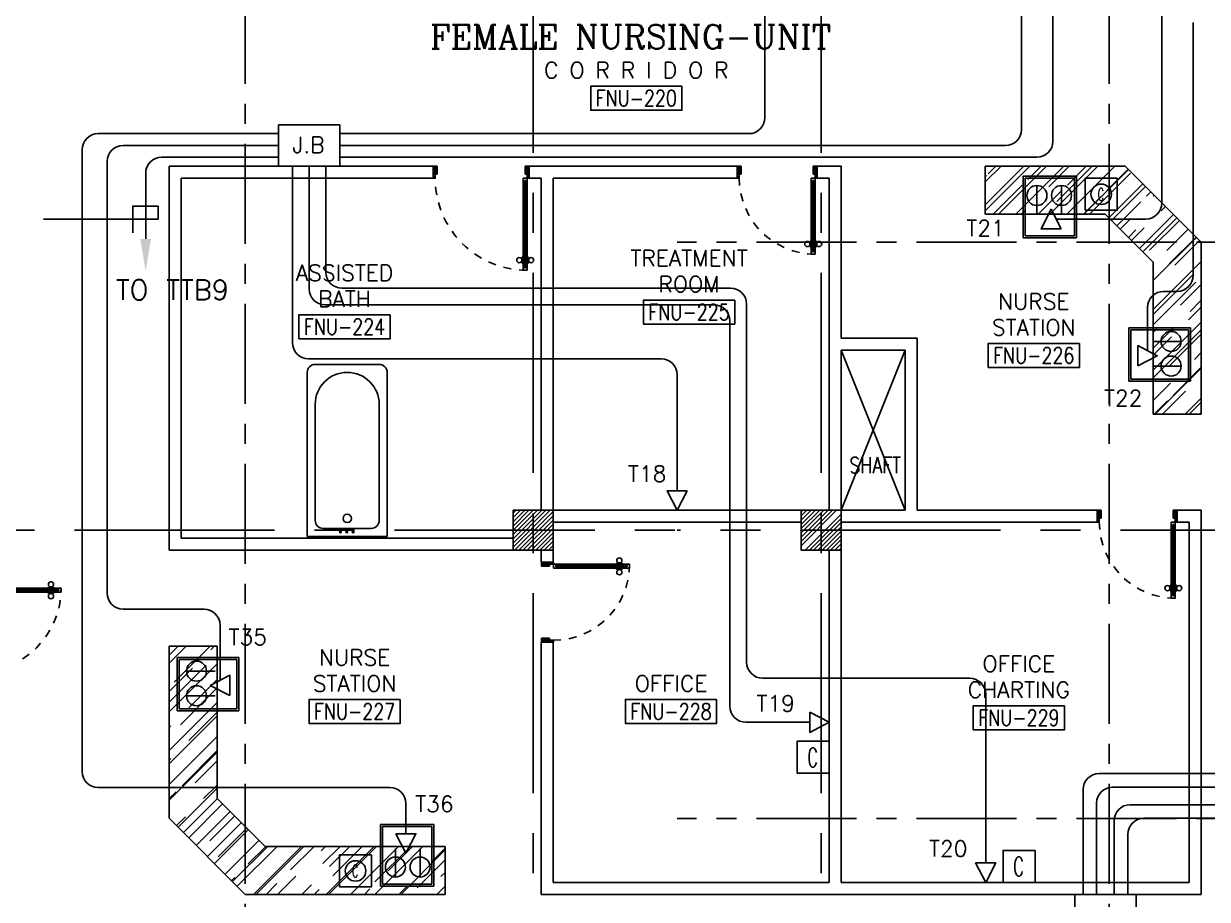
# Model space of a CAD drawing. Extents: x -0.3 to 92.6, y -1.1 to 78.4.
# Drawn here: x 15.71 to 30.51, y 45.56 to 56.5 of the extents above; entities that cross this region are included whole.
import ezdxf
from ezdxf.enums import TextEntityAlignment as Align

# ---------------------------------------------------------------- set-up
doc = ezdxf.new("R2010")
doc.units = 0
doc.header["$MEASUREMENT"] = 0
for name, pattern in [('CENTER', [2, 1.25, -0.25, 0.25, -0.25]), ('CENTERX2', [4, 2.5, -0.5, 0.5, -0.5]), ('HIDDEN', [0.375, 0.25, -0.125])]:
    doc.linetypes.add(name, pattern=pattern)
doc.layers.get('0').update_dxf_attribs({"color": 11, "linetype": 'CONTINUOUS'})
for name, color, linetype in [('AXES', 11, 'CENTERX2'), ('AXES1', 11, 'CENTER'), ('COL', 11, 'CONTINUOUS'), ('COUNTER', 11, 'CONTINUOUS'), ('DOOR', 11, 'CONTINUOUS'), ('E-CO', 6, 'CONTINUOUS'), ('E-SOCKETS', 4, 'CONTINUOUS'), ('E-TEL', 4, 'CONTINUOUS'), ('E-TEXT', 2, 'CONTINUOUS'), ('E-WIRE', 4, 'CONTINUOUS'), ('FIX', 11, 'CONTINUOUS'), ('HAT', 11, 'CONTINUOUS'), ('RM-BOX', 11, 'CONTINUOUS'), ('RM-NAME', 11, 'CONTINUOUS'), ('RM-NO', 11, 'CONTINUOUS'), ('SHAFT', 11, 'CONTINUOUS'), ('WALL', 11, 'CONTINUOUS')]:
    doc.layers.add(name, color=color, linetype=linetype)
doc.styles.add('ROMANC', font='romanc', dxfattribs={"height": 0.1})
doc.styles.add('ROMANS', font='ROMANS.shx', dxfattribs={"width": 0.6})
doc.styles.get("Standard").update_dxf_attribs({"font": 'TXT.shx'})

# ---------------------------------------------------------------- blocks, each defined once
blk = doc.blocks.new('DOOR100')
at = {"layer": 'DOOR', "color": 0, "linetype": 'ByBlock'}
for p, q in [((-92, 1206), (-92, 1141)), ((-83, 1206), (-92, 1206)), ((-83, 1129), (-83, 1219)), ((-76, 1219), (-83, 1219)), ((-83, 1206), (-83, 1141)), ((-76, 1251), (-76, 1301)), ((-76, 1301), (-26, 1301)), ((-26, 1301), (-76, 1301)), ((-59, 1251), (-76, 1251)), ((-59, 1251), (-59, 1271)), ((-43, 1271), (-59, 1271)), ((-43, 1251), (-43, 1271)), ((-26, 1251), (-43, 1251)), ((-26, 1251), (-26, 1301)), ((-26, 1219), (-19, 1219)), ((-19, 1129), (-19, 1219)), ((-19, 1206), (-19, 1141)), ((-19, 1206), (-10, 1206)), ((-10, 1206), (-10, 1141)), ((-83, 1141), (-92, 1141)), ((-76, 1129), (-83, 1129)), ((-26, 1129), (-19, 1129)), ((-19, 1141), (-10, 1141)), ((-1201, 0), (-1201, 150)), ((-1201, 150), (-1176, 150)), ((-1201, 150), (-1201, 0)), ((-1176, 150), (-1176, 100)), ((-76, 200), (-59, 200)), ((-76, 150), (-76, 200)), ((-76, 150), (-26, 150)), ((-59, 200), (-59, 180)), ((-59, 180), (-43, 180)), ((-43, 200), (-26, 200)), ((-43, 180), (-43, 200)), ((-26, 200), (-26, 150)), ((-1, 150), (-26, 150)), ((-26, 150), (-26, 100)), ((-1, 150), (-1, 0)), ((-1151, 0), (-1201, 0)), ((-1176, 100), (-1151, 100)), ((-1151, 100), (-1151, 0)), ((-51, 100), (-51, 0)), ((-26, 100), (-51, 100)), ((-51, 0), (-1, 0))]:
    blk.add_line(p, q, dxfattribs=at)
at = {"layer": 'DOOR', "linetype": 'ByBlock'}
for p, q in [((-76, 1251), (-76, 200)), ((-59, 200), (-59, 1251)), ((-43, 200), (-43, 1251)), ((-26, 200), (-26, 1251))]:
    blk.add_line(p, q, dxfattribs=at)
at = {"layer": 'DOOR', "color": 9, "linetype": 'ByBlock'}
for p, q in [((-1151, 0), (-1201, 114)), ((-1151, 0), (-1201, 40)), ((-1151, 0), (-1164, 100)), ((-51, 0), (-1, 114)), ((-51, 0), (-38, 100)), ((-51, 0), (-1, 40))]:
    blk.add_line(p, q, dxfattribs=at)
at = {"layer": 'DOOR', "color": 0, "linetype": 'ByBlock'}
for centre in [(-125, 1174), (22, 1174)]:
    blk.add_circle(centre, 32.4, dxfattribs=at)
at = {"layer": 'DOOR', "linetype": 'HIDDEN', "ltscale": 0.5}
blk.add_arc((-27, 152), 1149, 89.961, 180.0931, dxfattribs=at)
at = {"layer": 'DOOR', "color": 9, "linetype": 'ByBlock'}
for centre, radius, start, end in [((-1151, 0), 154, 103.7142, 108.8947), ((-51, 0), 154, 71.1053, 76.2858), ((-1151, 0), 134, 100.72, 111.8402), ((-1151, 0), 94.4, 90, 121.9818), ((-1151, 0), 74.4, 90, 132.2236), ((-1151, 0), 54.4, 90, 156.7926), ((-1151, 0), 34.4, 90, 180), ((-1151, 0), 14.4, 90, 180), ((-51, 0), 94.4, 58.0182, 90), ((-51, 0), 74.4, 47.7764, 90), ((-51, 0), 54.4, 23.2074, 90), ((-51, 0), 34.4, 0, 90), ((-51, 0), 14.4, 0, 90), ((-51, 0), 134, 68.1598, 79.28), ((-51, 0), 114, 64.0838, 77.3774)]:
    blk.add_arc(centre, radius, start, end, dxfattribs=at)
blk = doc.blocks.new('D1000')
at = {"layer": 'DOOR', "color": 7, "linetype": 'ByBlock'}
for p, q in [((0, 0), (-150, 0)), ((-150, 0), (-150, -25)), ((-150, 0), (0, 0)), ((0, -50), (-114, 0)), ((0, -50), (-40, 0)), ((0, -50), (0, 0)), ((-1050, -25), (-1100, -25)), ((-1100, -75), (-1100, -25)), ((-1100, -25), (-1100, -75)), ((-1050, -75), (-1100, -75)), ((-1050, -42), (-1070, -42)), ((-1070, -42), (-1070, -58)), ((-1050, -58), (-1070, -58)), ((-1050, -25), (-1050, -42)), ((-1050, -58), (-1050, -75)), ((-928, -18), (-1018, -18)), ((-1018, -25), (-1018, -18)), ((-1018, -75), (-1018, -82)), ((-928, -82), (-1018, -82)), ((-1005, -9), (-940, -9)), ((-1005, -18), (-1005, -9)), ((-1005, -18), (-940, -18)), ((-1005, -82), (-940, -82)), ((-1005, -82), (-1005, -91)), ((-1005, -91), (-940, -91)), ((-940, -18), (-940, -9)), ((-940, -82), (-940, -91)), ((-928, -25), (-928, -18)), ((-928, -75), (-928, -82)), ((-200, -42), (-200, -25)), ((-200, -25), (-150, -25)), ((-180, -42), (-200, -42)), ((-200, -75), (-200, -58)), ((-200, -58), (-180, -58)), ((-150, -75), (-200, -75)), ((-180, -58), (-180, -42)), ((-150, -75), (-150, -25)), ((-150, -25), (-100, -25)), ((-100, -25), (-100, -50)), ((0, -50), (-100, -37)), ((-100, -50), (0, -50)), ((-150, -975), (-100, -975)), ((-150, -1000), (-150, -975)), ((-150, -1000), (0, -1000)), ((0, -1000), (-150, -1000)), ((0, -950), (-114, -1000)), ((-100, -975), (-100, -950)), ((0, -950), (-100, -963)), ((-100, -950), (0, -950)), ((0, -950), (-40, -1000)), ((0, -950), (0, -1000))]:
    blk.add_line(p, q, dxfattribs=at)
at = {"layer": 'DOOR', "linetype": 'ByBlock'}
for p, q in [((-200, -25), (-1050, -25)), ((-200, -42), (-1050, -42)), ((-200, -58), (-1050, -58)), ((-1050, -75), (-200, -75))]:
    blk.add_line(p, q, dxfattribs=at)
at = {"layer": 'DOOR', "color": 7, "linetype": 'ByBlock'}
for centre in [(-973, 23), (-973, -124)]:
    blk.add_circle(centre, 32.4, dxfattribs=at)
for centre, radius, start, end in [((0, -50), 134, 158.1598, 169.28), ((0, -50), 74.4, 137.7764, 180), ((0, -50), 54.4, 113.2074, 180), ((0, -50), 154, 161.1053, 166.2858), ((0, -50), 114, 154.0838, 167.3774), ((0, -50), 94.4, 148.0182, 180), ((0, -50), 34.4, 90, 180), ((0, -50), 14.4, 90, 180), ((0, -950), 154, 193.7142, 198.8947), ((0, -950), 134, 190.72, 201.8402), ((0, -950), 94.4, 180, 211.9818), ((0, -950), 74.4, 180, 222.2236), ((0, -950), 54.4, 180, 246.7926), ((0, -950), 34.4, 180, 270), ((0, -950), 14.4, 180, 270)]:
    blk.add_arc(centre, radius, start, end, dxfattribs=at)
at = {"layer": 'DOOR', "linetype": 'HIDDEN', "ltscale": 0.5}
blk.add_arc((-149, -24), 951, 180.0434, 269.9667, dxfattribs=at)
blk = doc.blocks.new('DOOR-110')
at = {"layer": 'DOOR', "color": 0, "linetype": 'ByBlock'}
for p, q in [((0, 1050), (0, 1100)), ((150, 1100), (0, 1100)), ((100, 1050), (0, 1050)), ((100, 1075), (100, 1050)), ((150, 1075), (100, 1075)), ((150, 1100), (150, 1075)), ((150, 1025), (150, 1075)), ((200, 1075), (150, 1075)), ((180, 1042), (180, 1058)), ((180, 1058), (200, 1058)), ((200, 1042), (180, 1042)), ((200, 1058), (200, 1075)), ((200, 1025), (200, 1042)), ((1028, 1075), (1028, 1082)), ((1028, 1082), (1118, 1082)), ((1040, 1082), (1040, 1091)), ((1105, 1091), (1040, 1091)), ((1105, 1082), (1040, 1082)), ((1105, 1082), (1105, 1091)), ((1118, 1075), (1118, 1082)), ((1150, 1075), (1150, 1058)), ((1150, 1075), (1200, 1075)), ((1150, 1058), (1170, 1058)), ((1150, 1042), (1150, 1025)), ((1150, 1042), (1170, 1042)), ((1170, 1058), (1170, 1042)), ((1200, 1075), (1200, 1025)), ((1200, 1025), (1200, 1075)), ((150, 1025), (200, 1025)), ((1028, 1025), (1028, 1018)), ((1028, 1018), (1118, 1018)), ((1040, 1018), (1040, 1009)), ((1105, 1018), (1040, 1018)), ((1105, 1009), (1040, 1009)), ((1105, 1018), (1105, 1009)), ((1118, 1025), (1118, 1018)), ((1150, 1025), (1200, 1025)), ((100, 50), (0, 50)), ((0, 50), (0, 0)), ((0, 0), (150, 0)), ((150, 0), (0, 0)), ((100, 25), (100, 50)), ((150, 25), (100, 25)), ((150, 0), (150, 25))]:
    blk.add_line(p, q, dxfattribs=at)
at = {"layer": 'DOOR', "linetype": 'ByBlock'}
for p, q in [((0, 1100), (150, 1100)), ((200, 1075), (1150, 1075)), ((200, 1058), (1150, 1058)), ((200, 1042), (1150, 1042)), ((1150, 1025), (200, 1025))]:
    blk.add_line(p, q, dxfattribs=at)
at = {"layer": 'DOOR', "color": 9, "linetype": 'ByBlock'}
for p, q in [((0, 1050), (40, 1100)), ((0, 1050), (114, 1100)), ((0, 1050), (100, 1063)), ((0, 50), (40, 0)), ((0, 50), (114, 0)), ((0, 50), (100, 37))]:
    blk.add_line(p, q, dxfattribs=at)
at = {"layer": 'DOOR', "color": 0, "linetype": 'ByBlock'}
for centre in [(1073, 1124), (1073, 976)]:
    blk.add_circle(centre, 32.4, dxfattribs=at)
at = {"layer": 'DOOR', "color": 9, "linetype": 'ByBlock'}
for centre, radius, start, end in [((0, 1050), 34.4, 0, 90), ((0, 1050), 14.4, 0, 90), ((0, 1050), 54.4, 0, 66.7926), ((0, 1050), 74.4, 0, 42.2236), ((0, 1050), 94.4, 0, 31.9818), ((0, 1050), 114, 12.6226, 25.9162), ((0, 1050), 134, 10.72, 21.8402), ((0, 1050), 154, 13.7142, 18.8947), ((0, 50), 14.4, 270, 0), ((0, 50), 34.4, 270, 0), ((0, 50), 54.4, 293.2074, 0), ((0, 50), 74.4, 317.7764, 0), ((0, 50), 94.4, 328.0182, 0), ((0, 50), 134, 338.1598, 349.28), ((0, 50), 154, 341.1053, 346.2858)]:
    blk.add_arc(centre, radius, start, end, dxfattribs=at)
at = {"layer": 'DOOR', "linetype": 'HIDDEN', "ltscale": 0.5}
blk.add_arc((150, 1075), 1050, 270, 0, dxfattribs=at)
at = {"layer": 'WALL', "linetype": 'ByBlock'}
for p, q in [((0, 1100), (150, 1100)), ((0, 0), (150, 0))]:
    blk.add_line(p, q, dxfattribs=at)
blk = doc.blocks.new('RM1')
at = {"layer": 'RM-BOX'}
blk.add_lwpolyline([(570, -200), (-570, -200), (-570, -500), (570, -500)], close=True, dxfattribs=at)
at = {"layer": 'RM-NAME', "style": 'ROMANS'}
for tag, p in [('ROOMNAME1', (0, 324)), ('ROOMNAME2', (0, 0))]:
    blk.add_attdef(tag, text='', height=200, dxfattribs=at).set_placement(p, align=Align.MIDDLE)
at = {"layer": 'RM-NO', "style": 'ROMANS', "width": 0.8}
blk.add_attdef('ROOMNO', text='', height=200, dxfattribs=at).set_placement((0, -350), align=Align.MIDDLE)
blk = doc.blocks.new('BTUB1')
at = {"layer": 'FIX'}
for points in [[(-500, -25), (-500, -2075, 0.414214), (-400, -2175), (400, -2175, 0.414214), (500, -2075), (500, -25)], [(-400, -1675, 1), (400, -1675), (400, -225, 0.414214), (300, -125), (-300, -125, 0.414214), (-400, -225)]]:
    blk.add_lwpolyline(points, format="xyb", close=True, dxfattribs=at)
for centre, radius in [((-75, -81), 11), ((5, -81), 11), ((85, -81), 11), ((0, -250), 52.2)]:
    blk.add_circle(centre, radius, dxfattribs=at)
blk = doc.blocks.new('A$C3A782592')
at = {"layer": 'COUNTER', "linetype": 'ByBlock'}
for p, q in [((0, 3100), (0, 951)), ((600, 3100), (0, 3100)), ((600, 3100), (600, 1200)), ((1200, 600), (600, 1200)), ((951, 0), (0, 951)), ((3450, 600), (1200, 600)), ((3450, 0), (3450, 600)), ((3450, 0), (951, 0))]:
    blk.add_line(p, q, dxfattribs=at)
blk = doc.blocks.new('*X28')
at = {"color": 0}
for p, q in [((196689, 162747), (197131, 163190)), ((196689, 162800), (197078, 163190)), ((196689, 162853), (197025, 163190)), ((196689, 162907), (196972, 163190)), ((196689, 162960), (196919, 163190)), ((196689, 163013), (196866, 163190)), ((196689, 163066), (196813, 163190)), ((196689, 163119), (196760, 163190)), ((196689, 163172), (196707, 163190)), ((196737, 162690), (197189, 163141)), ((196790, 162690), (197189, 163088)), ((196843, 162690), (197189, 163035)), ((196896, 162690), (197189, 162982)), ((196949, 162690), (197189, 162929)), ((197002, 162690), (197189, 162876)), ((197055, 162690), (197189, 162823)), ((197108, 162690), (197189, 162770)), ((197161, 162690), (197189, 162717))]:
    blk.add_line(p, q, dxfattribs=at)
blk = doc.blocks.new('COL50')
at = {"layer": 'COL'}
blk.add_lwpolyline([(-250, 250), (-250, -250), (250, -250), (250, 250)], close=True, dxfattribs=at)
blk = doc.blocks.new('*X15')
at = {"color": 0}
for p, q in [((80579, 162727), (81042, 163190)), ((80579, 162780), (80989, 163190)), ((80579, 162833), (80936, 163190)), ((80579, 162886), (80883, 163190)), ((80579, 162939), (80829, 163190)), ((80579, 162993), (80776, 163190)), ((80579, 163046), (80723, 163190)), ((80579, 163099), (80670, 163190)), ((80579, 163152), (80617, 163190)), ((80595, 162690), (81079, 163174)), ((80648, 162690), (81079, 163121)), ((80701, 162690), (81079, 163068)), ((80754, 162690), (81079, 163015)), ((80807, 162690), (81079, 162962)), ((80860, 162690), (81079, 162909)), ((80913, 162690), (81079, 162856)), ((80966, 162690), (81079, 162803)), ((81019, 162690), (81079, 162750)), ((81072, 162690), (81079, 162697))]:
    blk.add_line(p, q, dxfattribs=at)

msp = doc.modelspace()

# ---------------------------------------------------------------- hatches: boundary and pattern name
at = {"layer": 'COUNTER', "linetype": 'ByBlock'}
h = msp.add_hatch(dxfattribs=at)
h.set_pattern_fill('AR-RROOF', color=256, scale=0.32, angle=45, style=0)
h.set_pattern_definition([(45, (-58.74757, -112.74973), (0.271529, 0.72407734), [4.8, -0.64, 1.6, -0.32]), (45, (-58.55976, -112.33565), (-0.5272188, 0.0746705), [0.96, -0.1056, 1.92, -0.24]), (45, (-58.82677, -112.44426), (1.025022, 1.32822938), [2.56, -0.448, 1.28, -0.32])])
h.paths.add_polyline_path([(18.1317, 48.72), (17.5317, 48.72), (17.5317, 46.5715), (17.6081, 46.495), (18.4567, 46.495), (18.1317, 46.82)])
h.paths.add_polyline_path([(18.4817, 45.6215), (18.4817, 46.47), (18.4567, 46.495), (17.6081, 46.495)])
h.paths.add_polyline_path([(20.9817, 45.62), (20.9817, 46.22), (18.7317, 46.22), (18.4817, 46.47), (18.4817, 45.6215), (18.4831, 45.62)])

# ---------------------------------------------------------------- linework, layer by layer
at = {"layer": 'AXES'}
for p, q in [((22.0817, -1.1143), (22.0817, 77.6984)), ((25.6817, -1.1143), (25.6817, 77.6984)), ((0.35, 50.17), (23.8817, 50.17)), ((91.9217, 50.17), (23.8817, 50.17))]:
    msp.add_line(p, q, dxfattribs=at)
at = {"layer": 'AXES1'}
for p, q in [((18.4817, 5.75), (18.4817, 64.57)), ((29.2817, 5.75), (29.2817, 64.57)), ((82.1217, 53.77), (23.8817, 53.77)), ((82.1217, 46.57), (23.8817, 46.57))]:
    msp.add_line(p, q, dxfattribs=at)
at = {"layer": 'COUNTER'}
for p, q in [((27.7317, 54.2384), (28.2133, 54.72)), ((27.7317, 54.5226), (27.929, 54.72)), ((27.7317, 54.162), (28.2896, 54.72)), ((27.7317, 54.5863), (27.7483, 54.6029)), ((27.7695, 54.6242), (27.8654, 54.72)), ((27.8975, 54.12), (28.4975, 54.72)), ((28.1139, 54.12), (28.7139, 54.72)), ((28.2638, 54.5542), (28.4296, 54.72)), ((28.5247, 54.4629), (28.7818, 54.72)), ((28.5382, 54.12), (29.1382, 54.72)), ((28.6244, 54.2784), (29.066, 54.72)), ((28.7503, 54.12), (29.3503, 54.72)), ((28.7581, 54.4842), (28.9939, 54.72)), ((28.9624, 54.12), (29.5213, 54.6789)), ((29.0345, 54.12), (29.5451, 54.6305)), ((29.2523, 54.4141), (29.5192, 54.681)), ((27.8296, 54.12), (28.1938, 54.4842)), ((29.2752, 54.0764), (29.6995, 54.5007)), ((29.3092, 54.0425), (29.7334, 54.4667)), ((28.3939, 54.12), (28.6881, 54.4141)), ((28.3939, 54.12), (28.6881, 54.4141)), ((28.9582, 54.12), (29.1823, 54.3441)), ((29.7466, 54.3441), (29.8013, 54.3989)), ((29.8293, 54.3463), (29.8416, 54.3586)), ((28.1818, 54.12), (28.2277, 54.166)), ((28.1818, 54.12), (28.2277, 54.166)), ((29.3771, 53.9746), (29.6766, 54.2741)), ((29.929, 54.1617), (29.9838, 54.2164)), ((29.4174, 53.9343), (29.5323, 54.0493)), ((29.6592, 53.6925), (30.0835, 54.1167)), ((29.7016, 53.65), (30.1259, 54.0743)), ((29.7848, 53.6696), (30.1577, 54.0425)), ((29.5595, 53.7922), (29.7169, 53.9496)), ((30.0012, 53.6653), (30.268, 53.9322)), ((29.8317, 53.2922), (30.3698, 53.8303)), ((30.0287, 53.4977), (30.3656, 53.8346)), ((30.1009, 53.4808), (30.4101, 53.79)), ((29.8317, 52.9273), (30.4317, 53.5273)), ((29.8317, 52.8679), (30.3363, 53.3726)), ((29.8317, 52.7364), (30.3639, 53.2686)), ((30.173, 52.9844), (30.4317, 53.243)), ((30.2939, 52.9059), (30.4317, 53.0436)), ((30.2727, 52.7998), (30.4317, 52.9588)), ((29.8317, 52.1721), (30.4317, 52.7721)), ((29.8317, 52.4436), (30.0818, 52.6938)), ((29.8317, 52.643), (29.876, 52.6874)), ((29.8317, 52.0745), (30.4317, 52.6745)), ((29.8317, 52.3588), (30.0606, 52.5877)), ((30.0393, 52.2271), (30.4317, 52.6194)), ((30.3448, 52.3034), (30.4317, 52.3903)), ((29.8565, 51.62), (30.4317, 52.1951)), ((30.0796, 51.8558), (30.4317, 52.2078)), ((29.8317, 51.7903), (30.0478, 52.0064)), ((29.8438, 51.62), (30.0096, 51.7858)), ((29.9456, 51.62), (30.2324, 51.9067)), ((30.2299, 51.62), (30.4317, 51.8218)), ((30.2808, 51.62), (30.4317, 51.7709)), ((30.4081, 51.62), (30.4317, 51.6436))]:
    msp.add_line(p, q, dxfattribs=at)
at = {"layer": 'COUNTER', "linetype": 'ByBlock'}
for p, q in [((27.7317, 54.72), (29.4802, 54.72)), ((27.7317, 54.12), (27.7317, 54.72)), ((30.4317, 53.7685), (29.4802, 54.72)), ((27.7317, 54.12), (29.2317, 54.12)), ((29.8317, 53.52), (29.2317, 54.12)), ((30.4317, 51.62), (30.4317, 53.7685)), ((29.8317, 51.62), (29.8317, 53.52)), ((30.4317, 51.62), (29.8317, 51.62))]:
    msp.add_line(p, q, dxfattribs=at)
at = {"layer": 'E-CO', "color": 4}
for points in [[(29.3807, 54.5703), (28.9807, 54.5703), (28.9807, 54.1703), (29.3807, 54.1703)], [(25.7817, 47.5342), (25.3817, 47.5342), (25.3817, 47.1342), (25.7817, 47.1342)], [(28.3535, 46.17), (27.9535, 46.17), (27.9535, 45.77), (28.3535, 45.77)], [(20.0615, 46.1143), (19.6615, 46.1143), (19.6615, 45.7143), (20.0615, 45.7143)]]:
    msp.add_lwpolyline(points, close=True, dxfattribs=at)
at = {"layer": 'E-SOCKETS'}
for p, q in [((28.2055, 53.8245), (28.2055, 54.5942)), ((28.2055, 54.5942), (28.8728, 54.5942)), ((28.8728, 54.5942), (28.8728, 53.8245)), ((28.3766, 54.4789), (28.3766, 54.1205)), ((28.6843, 54.4789), (28.6843, 54.1205)), ((28.8728, 53.8245), (28.2055, 53.8245)), ((29.525, 52.0336), (29.525, 52.701)), ((29.525, 52.701), (30.2947, 52.701)), ((30.2947, 52.701), (30.2947, 52.0336)), ((30.1793, 52.5299), (29.821, 52.5299)), ((30.1793, 52.2222), (29.821, 52.2222)), ((30.2947, 52.0336), (29.525, 52.0336)), ((17.6326, 48.581), (17.6326, 47.9136)), ((18.4023, 48.581), (17.6326, 48.581)), ((18.4023, 47.9136), (18.4023, 48.581)), ((17.748, 48.4098), (18.1063, 48.4098)), ((17.748, 48.1021), (18.1063, 48.1021)), ((17.6326, 47.9136), (18.4023, 47.9136)), ((20.1713, 46.4911), (20.8386, 46.4911)), ((20.1713, 45.7214), (20.1713, 46.4911)), ((20.8386, 46.4911), (20.8386, 45.7214)), ((20.3598, 45.8367), (20.3598, 46.195)), ((20.6675, 45.8367), (20.6675, 46.195)), ((20.8386, 45.7214), (20.1713, 45.7214))]:
    msp.add_line(p, q, dxfattribs=at)
at = {"layer": 'E-SOCKETS', "color": 8}
for p, q in [((28.2305, 53.8495), (28.2305, 54.5692)), ((28.2305, 54.5692), (28.8478, 54.5692)), ((28.8478, 54.5692), (28.8478, 53.8495)), ((28.8478, 53.8495), (28.2305, 53.8495)), ((29.55, 52.0586), (29.55, 52.676)), ((29.55, 52.676), (30.2697, 52.676)), ((30.2697, 52.676), (30.2697, 52.0586)), ((30.2697, 52.0586), (29.55, 52.0586)), ((17.6576, 48.556), (17.6576, 47.9386)), ((18.3773, 48.556), (17.6576, 48.556)), ((18.3773, 47.9386), (18.3773, 48.556)), ((17.6576, 47.9386), (18.3773, 47.9386)), ((20.1963, 45.7464), (20.1963, 46.4661)), ((20.1963, 46.4661), (20.8136, 46.4661)), ((20.8136, 46.4661), (20.8136, 45.7464)), ((20.8136, 45.7464), (20.1963, 45.7464))]:
    msp.add_line(p, q, dxfattribs=at)
at = {"layer": 'E-SOCKETS'}
for points in [[(28.6813, 53.9385), (28.4288, 53.9385), (28.555, 54.1807), (28.555, 54.1807)], [(29.639, 52.2252), (29.639, 52.4777), (29.8812, 52.3514), (29.8812, 52.3514)], [(18.2883, 48.1051), (18.2883, 48.3576), (18.0461, 48.2314), (18.0461, 48.2314)], [(20.3628, 46.3771), (20.6153, 46.3771), (20.489, 46.1349), (20.489, 46.1349)]]:
    msp.add_lwpolyline(points, close=True, dxfattribs=at)
for centre in [(28.3766, 54.3539), (28.6843, 54.3539), (30.0543, 52.5299), (30.0543, 52.2222), (17.873, 48.4098), (17.873, 48.1021), (20.3598, 45.9617), (20.6675, 45.9617)]:
    msp.add_circle(centre, 0.125, dxfattribs=at)
at = {"layer": 'E-TEL', "color": 4}
for p, q in [((18.8986, 55.2379), (19.6647, 55.2379)), ((18.8986, 55.2379), (18.8986, 54.72)), ((19.6647, 55.2379), (19.6647, 54.72)), ((18.8986, 54.72), (19.6647, 54.72)), ((24.0072, 50.6622), (23.7547, 50.6622)), ((23.7547, 50.6622), (23.881, 50.42)), ((23.881, 50.42), (24.0072, 50.6622)), ((23.881, 50.42), (23.881, 50.42)), ((25.5395, 47.8963), (25.5395, 47.6437)), ((25.7817, 47.77), (25.5395, 47.8963)), ((25.5395, 47.6437), (25.7817, 47.77)), ((25.7817, 47.77), (25.7817, 47.77)), ((27.8634, 46.0122), (27.6108, 46.0122)), ((27.6108, 46.0122), (27.7371, 45.77)), ((27.7371, 45.77), (27.8634, 46.0122)), ((27.7371, 45.77), (27.7371, 45.77)), ((28.8499, 45.62), (28.8499, 45.1021)), ((28.8499, 45.62), (29.616, 45.62)), ((29.616, 45.62), (29.616, 45.1021))]:
    msp.add_line(p, q, dxfattribs=at)
for points in [[(24.0072, 50.6622), (23.7547, 50.6622), (23.881, 50.42), (23.881, 50.42)], [(25.5395, 47.8963), (25.5395, 47.6437), (25.7817, 47.77), (25.7817, 47.77)]]:
    msp.add_lwpolyline(points, close=True, dxfattribs=at)
at = {"layer": 'E-TEXT', "color": 11}
msp.add_lwpolyline([(15.962, 54.0568), (17.3926, 54.0568), (17.3926, 54.2209), (17.0796, 54.2209), (17.0796, 53.8854)], dxfattribs=at)
at = {"layer": 'E-WIRE', "color": 4, "linetype": 'ByBlock'}
for p, q in [((28.5774, 55.0317), (28.5774, 63.0553)), ((28.5774, 55.0317), (28.5774, 63.0553)), ((24.9774, 55.3262), (24.9774, 61.9931)), ((24.9774, 55.3262), (24.9774, 61.9931)), ((28.1851, 55.1789), (28.1851, 60.9142)), ((28.1851, 55.1789), (28.1851, 60.9142)), ((18.8986, 55.1262), (16.6441, 55.1262)), ((18.8986, 54.9789), (16.9572, 54.9789)), ((19.0724, 54.72), (19.0724, 52.5134)), ((19.2817, 54.72), (19.2817, 53.1863)), ((19.4909, 54.72), (19.4909, 53.3955)), ((31.0722, 47.1291), (29.1536, 47.1291)), ((28.9536, 45.62), (28.9536, 46.9291)), ((29.3233, 46.9594), (31.2419, 46.9594)), ((29.1233, 46.7594), (29.1233, 45.62)), ((29.5427, 46.74), (31.4613, 46.74)), ((29.3427, 46.54), (29.3427, 45.62)), ((31.631, 46.5703), (29.7124, 46.5703)), ((29.5124, 45.62), (29.5124, 46.3703))]:
    msp.add_line(p, q, dxfattribs=at)
at = {"layer": 'E-WIRE', "color": 4}
for p, q in [((29.9379, 56.6611), (29.9379, 54.2596)), ((30.3301, 56.5138), (30.3301, 53.3557)), ((19.6647, 55.1262), (24.7774, 55.1262)), ((19.6647, 55.1262), (24.7774, 55.1262)), ((16.4441, 54.9262), (16.4441, 47.1553)), ((19.6647, 54.9789), (27.9851, 54.9789)), ((19.6647, 54.9789), (27.9851, 54.9789)), ((16.7572, 54.7789), (16.7572, 49.3849)), ((18.8986, 54.8317), (17.4381, 54.8317)), ((19.6647, 54.8317), (28.3774, 54.8317)), ((19.6647, 54.8317), (28.3774, 54.8317)), ((17.2381, 54.6317), (17.2381, 53.8112)), ((24.5493, 53.1955), (19.6909, 53.1955)), ((24.3401, 52.9863), (19.4817, 52.9863)), ((24.3401, 52.9863), (19.6909, 52.9863)), ((24.7493, 48.5202), (24.7493, 52.9955)), ((24.5401, 47.97), (24.5401, 52.7863)), ((24.5401, 47.97), (24.5401, 52.7863)), ((23.3019, 52.3134), (19.2724, 52.3134)), ((23.681, 52.3134), (19.2724, 52.3134)), ((23.881, 50.6622), (23.881, 52.1134)), ((25.5395, 47.77), (24.7401, 47.77)), ((25.5395, 47.77), (24.7401, 47.77)), ((20.289, 46.9553), (16.6441, 46.9553))]:
    msp.add_line(p, q, dxfattribs=at)
at = {"layer": 'E-WIRE', "linetype": 'Continuous'}
for p, q in [((28.6182, 54.0596), (29.7379, 54.0596)), ((29.9601, 53.1557), (30.1301, 53.1557)), ((29.7601, 52.4146), (29.7601, 52.9557)), ((17.9672, 49.1849), (16.9572, 49.1849)), ((18.1672, 48.2945), (18.1672, 48.9849)), ((27.5371, 48.3202), (24.9493, 48.3202)), ((27.7371, 46.0122), (27.7371, 48.1202)), ((20.489, 46.3771), (20.489, 46.7553))]:
    msp.add_line(p, q, dxfattribs=at)
at = {"layer": 'E-WIRE'}
for centre in [(29.1807, 54.3689), (19.8615, 45.9129)]:
    msp.add_circle(centre, 0.128, dxfattribs=at)
at = {"layer": 'E-WIRE', "color": 4}
for centre, start, end in [((24.7774, 55.3262), 270, 0), ((24.7774, 55.3262), 270, 0), ((27.9851, 55.1789), 270, 0), ((27.9851, 55.1789), 270, 0), ((28.3774, 55.0317), 270, 0), ((28.3774, 55.0317), 270, 0), ((17.4381, 54.6317), 90, 180), ((24.5493, 52.9955), 0, 90), ((24.3401, 52.7863), 0, 90), ((24.3401, 52.7863), 0, 90), ((19.2724, 52.5134), 180, 270), ((23.681, 52.1134), 0, 90), ((24.7401, 47.97), 180, 270), ((24.7401, 47.97), 180, 270), ((16.6441, 47.1553), 180, 270)]:
    msp.add_arc(centre, 0.2, start, end, dxfattribs=at)
at = {"layer": 'E-WIRE', "color": 4, "linetype": 'Continuous'}
for centre, start, end in [((16.6441, 54.9262), 90, 180), ((16.9572, 54.7789), 90, 180), ((19.6909, 53.3955), 180, 270), ((19.4817, 53.1863), 180, 270)]:
    msp.add_arc(centre, 0.2, start, end, dxfattribs=at)
at = {"layer": 'E-WIRE', "linetype": 'Continuous'}
for centre, start, end in [((29.7379, 54.2596), 270, 0), ((30.1301, 53.3557), 270, 0), ((29.9601, 52.9557), 90, 180), ((16.9572, 49.3849), 180, 270), ((17.9672, 48.9849), 0, 90), ((24.9493, 48.5202), 180, 270), ((27.5371, 48.1202), 0, 90), ((20.289, 46.7553), 0, 90)]:
    msp.add_arc(centre, 0.2, start, end, dxfattribs=at)
at = {"layer": 'E-WIRE', "color": 4, "linetype": 'ByBlock'}
for centre in [(29.1536, 46.9291), (29.3233, 46.7594), (29.5427, 46.54), (29.7124, 46.3703)]:
    msp.add_arc(centre, 0.2, 90, 180, dxfattribs=at)
at = {"layer": 'E-WIRE', "color": 4}
msp.add_solid([(17.1714, 53.8112), (17.3047, 53.8112), (17.2381, 53.4112)], dxfattribs=at)
at = {"layer": 'FIX'}
for p, q in [((25.9317, 54.7124), (25.9392, 54.72)), ((29.5213, 53.8303), (29.6151, 53.9241))]:
    msp.add_line(p, q, dxfattribs=at)
at = {"layer": 'SHAFT'}
for p, q in [((25.9317, 52.42), (26.7317, 50.42)), ((25.9317, 50.42), (26.7317, 52.42))]:
    msp.add_line(p, q, dxfattribs=at)
at = {"layer": 'WALL'}
for p, q in [((17.5317, 49.92), (17.5317, 54.72)), ((20.8317, 54.57), (20.8317, 54.72)), ((22.0317, 54.57), (22.0317, 54.72)), ((24.6317, 54.57), (24.6317, 54.72)), ((24.6317, 54.57), (24.6317, 54.72)), ((25.6317, 54.57), (25.6317, 54.72)), ((25.6317, 54.57), (25.6317, 54.72)), ((25.9317, 52.57), (25.9317, 54.72)), ((17.6817, 50.07), (17.6817, 54.57)), ((22.1817, 50.42), (22.1817, 54.57)), ((22.1817, 50.42), (22.1817, 54.57)), ((22.3317, 49.77), (22.3317, 54.57)), ((25.7817, 50.42), (25.7817, 54.57)), ((25.7817, 50.42), (25.7817, 54.57)), ((26.8817, 52.57), (25.9317, 52.57)), ((26.8817, 52.57), (26.8817, 50.42)), ((25.9317, 52.42), (26.7317, 52.42)), ((25.9317, 52.42), (25.9317, 50.42)), ((25.9317, 45.77), (25.9317, 52.42)), ((26.7317, 52.42), (26.7317, 50.42)), ((26.7317, 50.42), (25.9317, 50.42)), ((25.9317, 50.27), (25.9317, 50.42)), ((30.4317, 50.42), (30.4317, 45.62)), ((30.2817, 50.27), (30.2817, 45.77)), ((22.1817, 49.77), (22.1817, 49.92)), ((25.7817, 45.77), (25.7817, 49.92)), ((22.1817, 45.62), (22.1817, 48.77)), ((22.3317, 45.77), (22.3317, 48.77)), ((22.3317, 45.77), (25.7817, 45.77)), ((25.9317, 45.77), (27.1459, 45.77)), ((25.9317, 45.77), (30.2817, 45.77)), ((22.1817, 45.62), (30.4317, 45.62)), ((25.9317, 45.62), (27.1459, 45.62))]:
    msp.add_line(p, q, dxfattribs=at)
at = {"layer": 'WALL', "linetype": 'ByBlock'}
for p, q in [((20.8317, 54.72), (17.5317, 54.72)), ((24.6317, 54.72), (22.0317, 54.72)), ((25.9317, 54.72), (25.6317, 54.72)), ((20.8317, 54.57), (17.6817, 54.57)), ((22.1817, 54.57), (22.0317, 54.57)), ((24.6317, 54.57), (22.3317, 54.57)), ((25.7817, 54.57), (25.6317, 54.57)), ((25.4317, 50.42), (22.3317, 50.42)), ((29.1317, 50.42), (26.8817, 50.42)), ((29.1317, 50.27), (29.1317, 50.42)), ((30.1317, 50.27), (30.1317, 50.42)), ((30.4317, 50.42), (30.1317, 50.42)), ((25.4317, 50.27), (22.3317, 50.27)), ((29.1317, 50.27), (25.9317, 50.27)), ((30.2817, 50.27), (30.1317, 50.27)), ((21.8317, 50.07), (17.6817, 50.07)), ((21.8317, 49.92), (17.5317, 49.92)), ((22.3317, 49.77), (22.1817, 49.77)), ((22.3317, 49.77), (22.1817, 49.77)), ((22.3317, 48.77), (22.1817, 48.77)), ((22.3317, 48.77), (22.1817, 48.77))]:
    msp.add_line(p, q, dxfattribs=at)

# ---------------------------------------------------------------- block references
at = {"layer": 'COL', "xscale": 0.001, "yscale": 0.001, "zscale": 0.001}
for p in [(22.0817, 50.17), (25.6817, 50.17)]:
    msp.add_blockref('COL50', p, dxfattribs=at)
at = {"layer": 'COUNTER', "linetype": 'ByBlock', "xscale": 0.001, "yscale": 0.001, "zscale": 0.001}
msp.add_blockref('A$C3A782592', (17.5317, 45.62), dxfattribs=at)
at = {"layer": 'DOOR', "color": 0, "linetype": 'ByBlock', "xscale": -0.001, "yscale": 0.001, "zscale": 0.001, "rotation": 180}
msp.add_blockref('DOOR100', (22.0327, 54.72), dxfattribs=at)
at = {"layer": 'DOOR', "color": 0, "linetype": 'Continuous', "xscale": -0.001, "yscale": 0.001, "zscale": 0.001, "rotation": 270}
for p in [(25.6317, 54.72), (30.1317, 50.42)]:
    msp.add_blockref('D1000', p, dxfattribs=at)
at = {"layer": 'DOOR', "color": 0, "linetype": 'Continuous', "yscale": 0.001, "zscale": 0.001}
for name, p, xscale in [('D1000', (22.1856, 49.77), -0.001), ('DOOR-110', (14.9817, 48.37), 0.001)]:
    msp.add_blockref(name, p, dxfattribs=dict(at, xscale=xscale))
at = {"layer": 'HAT', "xscale": 0.001, "yscale": 0.001, "zscale": 0.001}
for name, p in [('*X15', (-58.7476, -112.7697)), ('*X28', (-171.2569, -112.7697))]:
    msp.add_blockref(name, p, dxfattribs=at)
at = {"layer": 'RM-NO', "xscale": 0.001, "yscale": 0.001, "zscale": 0.001}
for p, values in [((23.3701, 55.9191), {'ROOMNO': 'FNU-220', 'ROOMNAME2': 'C O R R I D O R'}), ((24.0296, 53.2465), {'ROOMNO': 'FNU-225', 'ROOMNAME2': 'ROOM', 'ROOMNAME1': 'TREATMENT'}), ((19.724, 53.0632), {'ROOMNO': 'FNU-224', 'ROOMNAME2': 'BATH', 'ROOMNAME1': 'ASSISTED'}), ((28.338, 52.7054), {'ROOMNO': 'FNU-226', 'ROOMNAME2': 'STATION', 'ROOMNAME1': 'NURSE'}), ((19.8496, 48.2554), {'ROOMNO': 'FNU-227', 'ROOMNAME2': 'STATION', 'ROOMNAME1': 'NURSE'}), ((28.152, 48.1772), {'ROOMNO': 'FNU-229', 'ROOMNAME2': 'CHARTING', 'ROOMNAME1': 'OFFICE'}), ((23.8044, 48.2554), {'ROOMNO': 'FNU-228', 'ROOMNAME2': 'OFFICE'})]:
    msp.add_blockref('RM1', p, dxfattribs=at).add_auto_attribs(values)
at = {"layer": 'WALL', "xscale": 0.001, "yscale": 0.001, "zscale": 0.001, "rotation": 180}
msp.add_blockref('BTUB1', (19.7567, 50.068), dxfattribs=at)

# ---------------------------------------------------------------- texts
at = {"layer": 'E-CO', "color": 2, "style": 'ROMANS', "width": 0.6}
for height, p in [(0.1536, (29.1355, 54.2896)), (0.24, (25.51, 47.2114)), (0.24, (28.0819, 45.8473)), (0.1536, (19.8162, 45.8336))]:
    msp.add_text('C', height=height, dxfattribs=at).set_placement(p)
at = {"layer": 'E-TEXT', "color": 4}
for s, p in [('J.B', (19.2724, 54.9859)), ('T21', (27.7351, 53.9462)), ('T22', (29.4553, 51.8227)), ('T18', (23.5055, 50.8767)), ('T35', (18.5143, 48.8354)), ('T19', (25.1121, 48.0058)), ('T36', (20.8475, 46.7498)), ('T20', (27.2682, 46.1913))]:
    msp.add_text(s, height=0.2, dxfattribs=at).set_placement(p, align=Align.MIDDLE)
msp.add_text('TO TTB9', height=0.25, dxfattribs=at).set_placement((16.8666, 53.0487, -2.4))
at = {"layer": 'RM-NAME', "style": 'ROMANS', "width": 0.8}
msp.add_text('SHAFT', height=0.2, dxfattribs=at).set_placement((26.3561, 50.9818), align=Align.MIDDLE)
at = {"layer": 'RM-NO', "style": 'ROMANC'}
msp.add_text('FEMALE NURSING-UNIT', height=0.3, dxfattribs=at).set_placement((23.2988, 56.3376), align=Align.MIDDLE)

doc.saveas('drawing.dxf')
